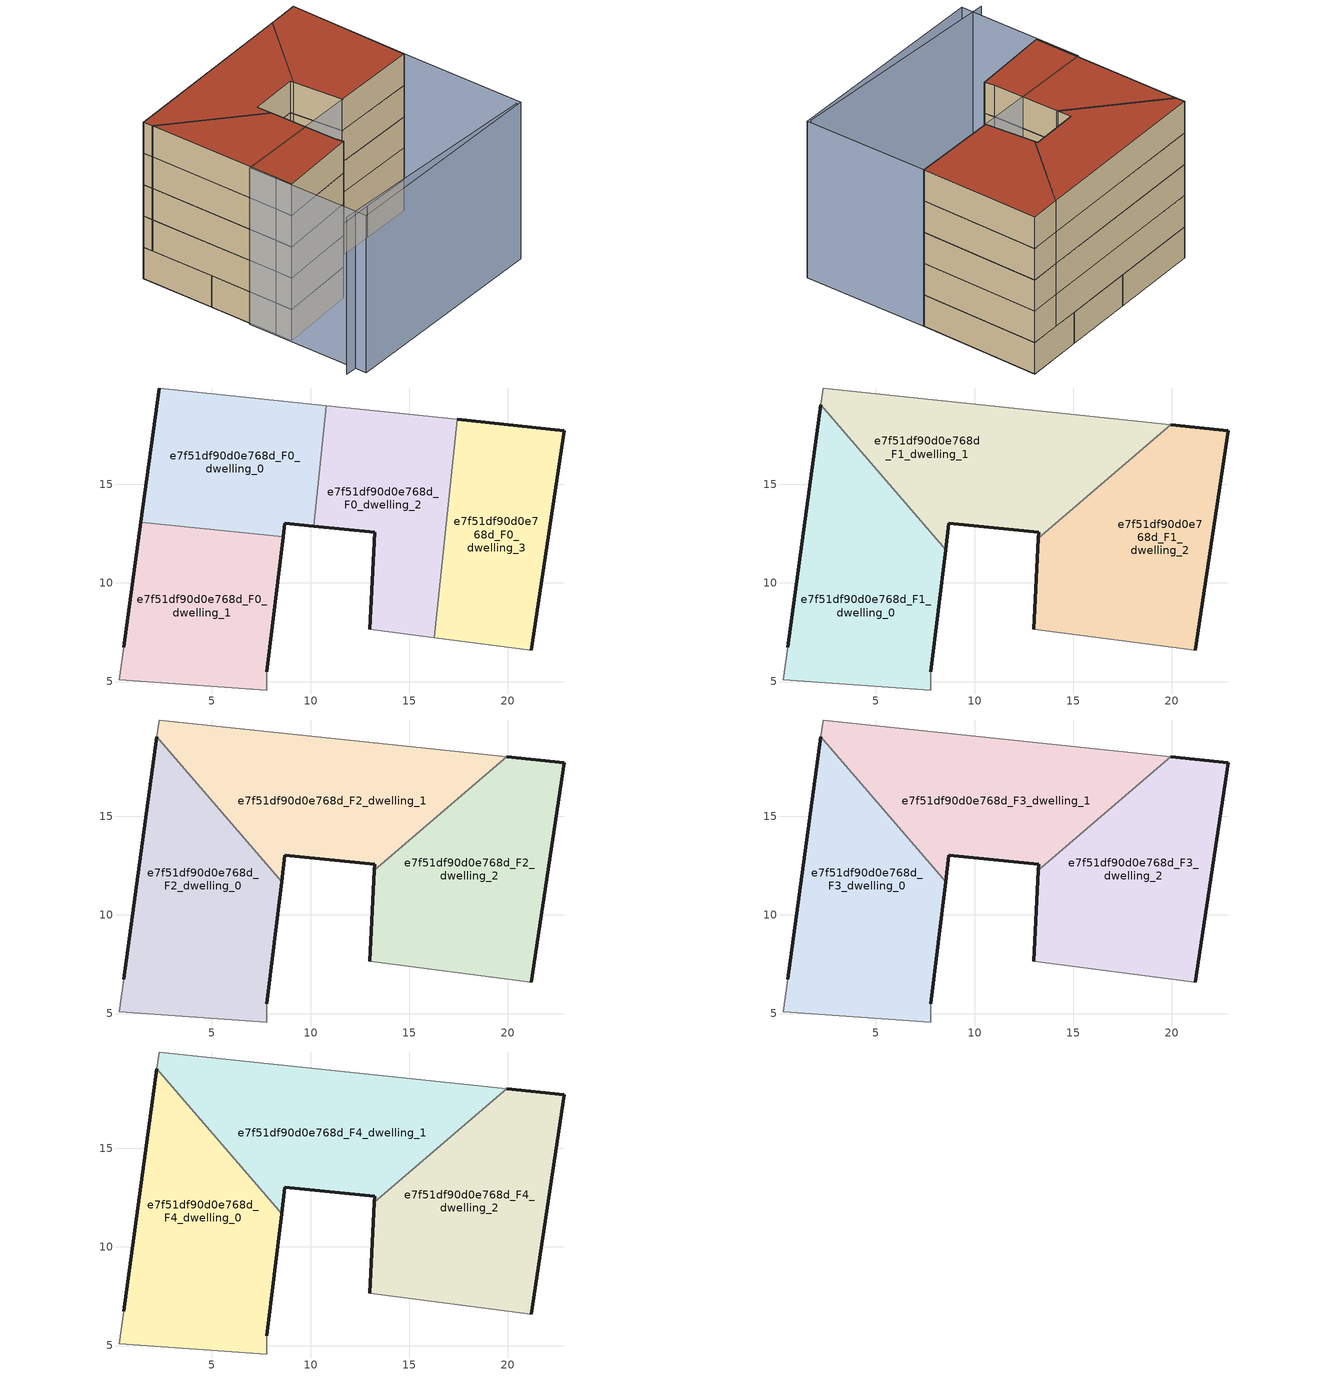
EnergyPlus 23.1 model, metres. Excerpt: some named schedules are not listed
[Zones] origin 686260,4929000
e7f51df90d0e768d_F0_dwelling_0
 floor ground (EU_floor_Construction): 10.15,12.88 10.8,18.98 2.33,19.87 1.41,13.08 8.62,12.33 8.7,13.02 z0
 wall outside (EU_wall_Construction): 10.15,12.88 8.7,13.02 8.62,12.33 / 1.41,13.08 2.33,19.87 z0:3
 wall to e7f51df90d0e768d_F0_dwelling_2 (EU_wall_Construction): 10.8,18.98 10.15,12.88 z0:3
 wall to e7f51df90d0e768d_F0_dwelling_1 (EU_wall_Construction): 8.62,12.33 1.41,13.08 z0:3
 wall adiabatic (EU_wall_Construction): 2.33,19.87 10.8,18.98 z0:3
e7f51df90d0e768d_F0_dwelling_1
 floor ground (EU_floor_Construction): 7.78,4.57 7.78,5.5 8.62,12.33 1.41,13.08 0.54,6.73 0.31,5.09 z0
 wall outside (EU_wall_Construction): 8.62,12.33 7.78,5.5 / 0.54,6.73 1.41,13.08 z0:3
 wall adiabatic (EU_wall_Construction): 7.78,5.5 7.78,4.57 0.31,5.09 0.54,6.73 z0:3
e7f51df90d0e768d_F0_dwelling_2
 floor ground (EU_floor_Construction): 16.28,7.22 17.44,18.28 10.8,18.98 10.15,12.88 13.25,12.56 13,7.64 z0
 wall outside (EU_wall_Construction): 13,7.64 13.25,12.56 10.15,12.88 z0:3
 wall to e7f51df90d0e768d_F0_dwelling_3 (EU_wall_Construction): 17.44,18.28 16.28,7.22 z0:3
 wall adiabatic (EU_wall_Construction): 16.28,7.22 13,7.64 / 10.8,18.98 17.44,18.28 z0:3
e7f51df90d0e768d_F0_dwelling_3
 floor ground (EU_floor_Construction): 21.17,6.59 22.85,17.71 17.44,18.28 16.28,7.22 z0
 wall outside (EU_wall_Construction): 17.44,18.28 22.85,17.71 21.17,6.59 z0:3
 wall adiabatic (EU_wall_Construction): 21.17,6.59 16.28,7.22 z0:3
e7f51df90d0e768d_F1_dwelling_0
 floor to e7f51df90d0e768d_F0_dwelling_1 (EU_floor_Construction): 7.78,4.57 7.78,5.5 8.54,11.67 7.91,12.4 1.41,13.08 0.54,6.73 0.31,5.09 z3
 floor to e7f51df90d0e768d_F0_dwelling_0 (EU_floor_Construction): 7.91,12.4 2.21,19.02 1.41,13.08 z3
 wall outside (EU_wall_Construction): 0.54,6.73 2.21,19.02 / 8.54,11.67 7.78,5.5 z3:6
 wall adiabatic (EU_wall_Construction): 7.78,5.5 7.78,4.57 0.31,5.09 0.54,6.73 z3:6
 wall to e7f51df90d0e768d_F1_dwelling_1 (EU_wall_Construction): 2.21,19.02 8.54,11.67 z3:6
e7f51df90d0e768d_F1_dwelling_1
 floor to e7f51df90d0e768d_F0_dwelling_0 (EU_floor_Construction): 10.15,12.88 10.8,18.98 2.33,19.87 2.21,19.02 7.91,12.4 8.62,12.33 8.7,13.02 z3
 floor to e7f51df90d0e768d_F0_dwelling_2 (EU_floor_Construction): 17.16,15.64 17.44,18.28 10.8,18.98 10.15,12.88 13.25,12.56 13.24,12.26 z3
 floor to e7f51df90d0e768d_F0_dwelling_1 (EU_floor_Construction): 8.54,11.67 8.62,12.33 7.91,12.4 z3
 floor to e7f51df90d0e768d_F0_dwelling_3 (EU_floor_Construction): 19.93,18.02 17.44,18.28 17.16,15.64 z3
 wall outside (EU_wall_Construction): 13.24,12.26 13.25,12.56 8.7,13.02 8.54,11.67 z3:6
 wall adiabatic (EU_wall_Construction): 2.21,19.02 2.33,19.87 19.93,18.02 z3:6
 wall to e7f51df90d0e768d_F1_dwelling_2 (EU_wall_Construction): 19.93,18.02 13.24,12.26 z3:6
e7f51df90d0e768d_F1_dwelling_2
 floor to e7f51df90d0e768d_F0_dwelling_3 (EU_floor_Construction): 21.17,6.59 22.85,17.71 19.93,18.02 17.16,15.64 16.28,7.22 z3
 floor to e7f51df90d0e768d_F0_dwelling_2 (EU_floor_Construction): 16.28,7.22 17.16,15.64 13.24,12.26 13,7.64 z3
 wall outside (EU_wall_Construction): 13,7.64 13.24,12.26 / 19.93,18.02 22.85,17.71 21.17,6.59 z3:6
 wall adiabatic (EU_wall_Construction): 21.17,6.59 13,7.64 z3:6
e7f51df90d0e768d_F2_dwelling_0
 floor to e7f51df90d0e768d_F1_dwelling_0 (EU_floor_Construction): 7.78,4.57 7.78,5.5 8.54,11.67 2.21,19.02 0.54,6.73 0.31,5.09 z6
 wall outside (EU_wall_Construction): 0.54,6.73 2.21,19.02 / 8.54,11.67 7.78,5.5 z6:9
 wall adiabatic (EU_wall_Construction): 7.78,5.5 7.78,4.57 0.31,5.09 0.54,6.73 z6:9
 wall to e7f51df90d0e768d_F2_dwelling_1 (EU_wall_Construction): 2.21,19.02 8.54,11.67 z6:9
e7f51df90d0e768d_F2_dwelling_1
 floor to e7f51df90d0e768d_F1_dwelling_1 (EU_floor_Construction): 19.93,18.02 2.33,19.87 2.21,19.02 8.54,11.67 8.7,13.02 13.25,12.56 13.24,12.26 z6
 wall outside (EU_wall_Construction): 13.24,12.26 13.25,12.56 8.7,13.02 8.54,11.67 z6:9
 wall adiabatic (EU_wall_Construction): 2.21,19.02 2.33,19.87 19.93,18.02 z6:9
 wall to e7f51df90d0e768d_F2_dwelling_2 (EU_wall_Construction): 19.93,18.02 13.24,12.26 z6:9
e7f51df90d0e768d_F2_dwelling_2
 floor to e7f51df90d0e768d_F1_dwelling_2 (EU_floor_Construction): 21.17,6.59 22.85,17.71 19.93,18.02 13.24,12.26 13,7.64 z6
 wall outside (EU_wall_Construction): 13,7.64 13.24,12.26 / 19.93,18.02 22.85,17.71 21.17,6.59 z6:9
 wall adiabatic (EU_wall_Construction): 21.17,6.59 13,7.64 z6:9
e7f51df90d0e768d_F3_dwelling_0
 floor to e7f51df90d0e768d_F2_dwelling_0 (EU_floor_Construction): 7.78,4.57 7.78,5.5 8.54,11.67 2.21,19.02 0.54,6.73 0.31,5.09 z9
 wall outside (EU_wall_Construction): 0.54,6.73 2.21,19.02 / 8.54,11.67 7.78,5.5 z9:12
 wall adiabatic (EU_wall_Construction): 7.78,5.5 7.78,4.57 0.31,5.09 0.54,6.73 z9:12
 wall to e7f51df90d0e768d_F3_dwelling_1 (EU_wall_Construction): 2.21,19.02 8.54,11.67 z9:12
e7f51df90d0e768d_F3_dwelling_1
 floor to e7f51df90d0e768d_F2_dwelling_1 (EU_floor_Construction): 19.93,18.02 2.33,19.87 2.21,19.02 8.54,11.67 8.7,13.02 13.25,12.56 13.24,12.26 z9
 wall outside (EU_wall_Construction): 13.24,12.26 13.25,12.56 8.7,13.02 8.54,11.67 z9:12
 wall adiabatic (EU_wall_Construction): 2.21,19.02 2.33,19.87 19.93,18.02 z9:12
 wall to e7f51df90d0e768d_F3_dwelling_2 (EU_wall_Construction): 19.93,18.02 13.24,12.26 z9:12
e7f51df90d0e768d_F3_dwelling_2
 floor to e7f51df90d0e768d_F2_dwelling_2 (EU_floor_Construction): 21.17,6.59 22.85,17.71 19.93,18.02 13.24,12.26 13,7.64 z9
 wall outside (EU_wall_Construction): 13,7.64 13.24,12.26 / 19.93,18.02 22.85,17.71 21.17,6.59 z9:12
 wall adiabatic (EU_wall_Construction): 21.17,6.59 13,7.64 z9:12
e7f51df90d0e768d_F4_dwelling_0
 floor to e7f51df90d0e768d_F3_dwelling_0 (EU_floor_Construction): 7.78,4.57 7.78,5.5 8.54,11.67 2.21,19.02 0.54,6.73 0.31,5.09 z12
 wall outside (EU_wall_Construction): 0.54,6.73 2.21,19.02 / 8.54,11.67 7.78,5.5 z12:15
 wall adiabatic (EU_wall_Construction): 7.78,5.5 7.78,4.57 0.31,5.09 0.54,6.73 z12:15
 wall to e7f51df90d0e768d_F4_dwelling_1 (EU_wall_Construction): 2.21,19.02 8.54,11.67 z12:15
 roof outside (EU_roof_Construction): 2.21,19.02 8.54,11.67 7.78,5.5 7.78,4.57 0.31,5.09 0.54,6.73 z15
e7f51df90d0e768d_F4_dwelling_1
 floor to e7f51df90d0e768d_F3_dwelling_1 (EU_floor_Construction): 19.93,18.02 2.33,19.87 2.21,19.02 8.54,11.67 8.7,13.02 13.25,12.56 13.24,12.26 z12
 wall outside (EU_wall_Construction): 13.24,12.26 13.25,12.56 8.7,13.02 8.54,11.67 z12:15
 wall adiabatic (EU_wall_Construction): 2.21,19.02 2.33,19.87 19.93,18.02 z12:15
 wall to e7f51df90d0e768d_F4_dwelling_2 (EU_wall_Construction): 19.93,18.02 13.24,12.26 z12:15
 roof outside (EU_roof_Construction): 19.93,18.02 13.24,12.26 13.25,12.56 8.7,13.02 8.54,11.67 2.21,19.02 2.33,19.87 z15
e7f51df90d0e768d_F4_dwelling_2
 floor to e7f51df90d0e768d_F3_dwelling_2 (EU_floor_Construction): 21.17,6.59 22.85,17.71 19.93,18.02 13.24,12.26 13,7.64 z12
 wall outside (EU_wall_Construction): 13,7.64 13.24,12.26 / 19.93,18.02 22.85,17.71 21.17,6.59 z12:15
 wall adiabatic (EU_wall_Construction): 21.17,6.59 13,7.64 z12:15
 roof outside (EU_roof_Construction): 22.85,17.71 21.17,6.59 13,7.64 13.24,12.26 19.93,18.02 z15
shading: -1.7,-1.06 19.35,-4.76 / 0.73,9.22 21.17,6.59 / 21.17,6.59 19.69,-4.93 / 19.69,-4.93 -0.75,-2.31 / -0.75,-2.31 0.73,9.22 z0:15
[Building]
EU S2 Campaign: North Axis=0; Terrain=City; Solar Distribution=FullExterior
[Site:Location]
Bologna: Latitude=44.5; Longitude=11.25; Time Zone=1; Elevation=37
[SizingPeriod:WeatherFileDays]
AnnualSizingPeriod: Begin Month=1; Begin Day of Month=1; End Month=12; End Day of Month=31; Day of Week for Start Day=Monday; Use Weather File Daylight Saving Period=No; Use Weather File Rain and Snow Indicators=No
[MATERIAL]
EU_InternalMass_Material: Roughness=MediumRough; Thickness=0.1; Conductivity=1; Density=1800; Specific Heat=900; Thermal Absorptance=0.9; Solar Absorptance=0.7; Visible Absorptance=0.7
[MATERIAL:NOMASS] Roughness=MediumRough; Thermal Absorptance=0.9; Solar Absorptance=0.7; Visible Absorptance=0.7
Name | Thermal Resistance
EU_wall_NoMass | 0.905828
EU_roof_NoMass | 0.37593
EU_floor_NoMass | 0.67114
[CONSTRUCTION]
EU_wall_Construction: EU_wall_NoMass
EU_roof_Construction: EU_roof_NoMass
EU_floor_Construction: EU_floor_NoMass
EU_InternalMass_Construction: EU_InternalMass_Material
[ZONE] Type=1; Multiplier=1; Ceiling Height=autocalculate; Floor Area=autocalculate; Part of Total Floor Area=Yes
Name | Volume
e7f51df90d0e768d_F0_dwelling_0 | 173.946
e7f51df90d0e768d_F1_dwelling_0; e7f51df90d0e768d_F2_dwelling_0; e7f51df90d0e768d_F3_dwelling_0; e7f51df90d0e768d_F4_dwelling_0 | 231.906
e7f51df90d0e768d_F0_dwelling_1 | 173.931
e7f51df90d0e768d_F1_dwelling_1; e7f51df90d0e768d_F2_dwelling_1; e7f51df90d0e768d_F3_dwelling_1; e7f51df90d0e768d_F4_dwelling_1 | 231.899
e7f51df90d0e768d_F0_dwelling_2 | 173.927
e7f51df90d0e768d_F1_dwelling_2; e7f51df90d0e768d_F2_dwelling_2; e7f51df90d0e768d_F3_dwelling_2; e7f51df90d0e768d_F4_dwelling_2 | 231.896
e7f51df90d0e768d_F0_dwelling_3 | 173.93
[INTERNALMASS] Construction=EU_InternalMass_Construction
Name | Zone or ZoneList | Surface Area
e7f51df90d0e768d_F0_dwelling_0_EU_InternalMass | e7f51df90d0e768d_F0_dwelling_0 | 57.9824
e7f51df90d0e768d_F0_dwelling_1_EU_InternalMass | e7f51df90d0e768d_F0_dwelling_1 | 57.9776
e7f51df90d0e768d_F0_dwelling_2_EU_InternalMass | e7f51df90d0e768d_F0_dwelling_2 | 57.9758
e7f51df90d0e768d_F0_dwelling_3_EU_InternalMass | e7f51df90d0e768d_F0_dwelling_3 | 57.9764
e7f51df90d0e768d_F1_dwelling_0_EU_InternalMass | e7f51df90d0e768d_F1_dwelling_0 | 77.3024
e7f51df90d0e768d_F1_dwelling_1_EU_InternalMass | e7f51df90d0e768d_F1_dwelling_1 | 77.3005
e7f51df90d0e768d_F1_dwelling_2_EU_InternalMass | e7f51df90d0e768d_F1_dwelling_2 | 77.2994
e7f51df90d0e768d_F2_dwelling_0_EU_InternalMass | e7f51df90d0e768d_F2_dwelling_0 | 77.3024
e7f51df90d0e768d_F2_dwelling_1_EU_InternalMass | e7f51df90d0e768d_F2_dwelling_1 | 77.3005
e7f51df90d0e768d_F2_dwelling_2_EU_InternalMass | e7f51df90d0e768d_F2_dwelling_2 | 77.2994
e7f51df90d0e768d_F3_dwelling_0_EU_InternalMass | e7f51df90d0e768d_F3_dwelling_0 | 77.3024
e7f51df90d0e768d_F3_dwelling_1_EU_InternalMass | e7f51df90d0e768d_F3_dwelling_1 | 77.3005
e7f51df90d0e768d_F3_dwelling_2_EU_InternalMass | e7f51df90d0e768d_F3_dwelling_2 | 77.2994
e7f51df90d0e768d_F4_dwelling_0_EU_InternalMass | e7f51df90d0e768d_F4_dwelling_0 | 77.3024
e7f51df90d0e768d_F4_dwelling_1_EU_InternalMass | e7f51df90d0e768d_F4_dwelling_1 | 77.3005
e7f51df90d0e768d_F4_dwelling_2_EU_InternalMass | e7f51df90d0e768d_F4_dwelling_2 | 77.2994
[OTHEREQUIPMENT] Fuel Type=Electricity; Design Level Calculation Method=Watts/Area; Power per Zone Floor Area=1; Fraction Latent=0; Fraction Radiant=0; Fraction Lost=0; Carbon Dioxide Generation Rate=0; EndUse Subcategory=EU_Step8_InternalGains
Name | Zone or ZoneList or Space or SpaceList | Schedule
EU_Step8_InternalGain_e7f51df90d0e768d_F0_dwelling_0_f000 | e7f51df90d0e768d_F0_dwelling_0 | EU_Step8_GainSchedule_e7f51df90d0e768d_F0_dwelling_0_f000
EU_Step8_InternalGain_e7f51df90d0e768d_F0_dwelling_1_f000 | e7f51df90d0e768d_F0_dwelling_1 | EU_Step8_GainSchedule_e7f51df90d0e768d_F0_dwelling_1_f000
EU_Step8_InternalGain_e7f51df90d0e768d_F0_dwelling_2_f000 | e7f51df90d0e768d_F0_dwelling_2 | EU_Step8_GainSchedule_e7f51df90d0e768d_F0_dwelling_2_f000
EU_Step8_InternalGain_e7f51df90d0e768d_F0_dwelling_3_f000 | e7f51df90d0e768d_F0_dwelling_3 | EU_Step8_GainSchedule_e7f51df90d0e768d_F0_dwelling_3_f000
EU_Step8_InternalGain_e7f51df90d0e768d_F1_dwelling_0_f000 | e7f51df90d0e768d_F1_dwelling_0 | EU_Step8_GainSchedule_e7f51df90d0e768d_F1_dwelling_0_f000
EU_Step8_InternalGain_e7f51df90d0e768d_F1_dwelling_1_f000 | e7f51df90d0e768d_F1_dwelling_1 | EU_Step8_GainSchedule_e7f51df90d0e768d_F1_dwelling_1_f000
EU_Step8_InternalGain_e7f51df90d0e768d_F1_dwelling_2_f000 | e7f51df90d0e768d_F1_dwelling_2 | EU_Step8_GainSchedule_e7f51df90d0e768d_F1_dwelling_2_f000
EU_Step8_InternalGain_e7f51df90d0e768d_F2_dwelling_0_f000 | e7f51df90d0e768d_F2_dwelling_0 | EU_Step8_GainSchedule_e7f51df90d0e768d_F2_dwelling_0_f000
EU_Step8_InternalGain_e7f51df90d0e768d_F2_dwelling_1_f000 | e7f51df90d0e768d_F2_dwelling_1 | EU_Step8_GainSchedule_e7f51df90d0e768d_F2_dwelling_1_f000
EU_Step8_InternalGain_e7f51df90d0e768d_F2_dwelling_2_f000 | e7f51df90d0e768d_F2_dwelling_2 | EU_Step8_GainSchedule_e7f51df90d0e768d_F2_dwelling_2_f000
EU_Step8_InternalGain_e7f51df90d0e768d_F3_dwelling_0_f000 | e7f51df90d0e768d_F3_dwelling_0 | EU_Step8_GainSchedule_e7f51df90d0e768d_F3_dwelling_0_f000
EU_Step8_InternalGain_e7f51df90d0e768d_F3_dwelling_1_f000 | e7f51df90d0e768d_F3_dwelling_1 | EU_Step8_GainSchedule_e7f51df90d0e768d_F3_dwelling_1_f000
EU_Step8_InternalGain_e7f51df90d0e768d_F3_dwelling_2_f000 | e7f51df90d0e768d_F3_dwelling_2 | EU_Step8_GainSchedule_e7f51df90d0e768d_F3_dwelling_2_f000
EU_Step8_InternalGain_e7f51df90d0e768d_F4_dwelling_0_f000 | e7f51df90d0e768d_F4_dwelling_0 | EU_Step8_GainSchedule_e7f51df90d0e768d_F4_dwelling_0_f000
EU_Step8_InternalGain_e7f51df90d0e768d_F4_dwelling_1_f000 | e7f51df90d0e768d_F4_dwelling_1 | EU_Step8_GainSchedule_e7f51df90d0e768d_F4_dwelling_1_f000
EU_Step8_InternalGain_e7f51df90d0e768d_F4_dwelling_2_f000 | e7f51df90d0e768d_F4_dwelling_2 | EU_Step8_GainSchedule_e7f51df90d0e768d_F4_dwelling_2_f000
[ZONEVENTILATION:DESIGNFLOWRATE] Schedule=EU_AlwaysOn; Design Flow Rate Calculation Method=AirChanges/Hour; Air Changes per Hour=0.73129; Ventilation Type=Natural; Fan Pressure Rise=0; Fan Total Efficiency=1; Constant Term Coefficient=1; Temperature Term Coefficient=0; Velocity Term Coefficient=0; Velocity Squared Term Coefficient=0; Minimum Indoor Temperature=-100; Maximum Indoor Temperature=100; Delta Temperature=-100; Minimum Outdoor Temperature=-100; Maximum Outdoor Temperature=100; Maximum Wind Speed=40
Name | Zone or ZoneList or Space or SpaceList
EU_ConstantAir_e7f51df90d0e768d_F0_dwelling_0 | e7f51df90d0e768d_F0_dwelling_0
EU_ConstantAir_e7f51df90d0e768d_F0_dwelling_1 | e7f51df90d0e768d_F0_dwelling_1
EU_ConstantAir_e7f51df90d0e768d_F0_dwelling_2 | e7f51df90d0e768d_F0_dwelling_2
EU_ConstantAir_e7f51df90d0e768d_F0_dwelling_3 | e7f51df90d0e768d_F0_dwelling_3
EU_ConstantAir_e7f51df90d0e768d_F1_dwelling_0 | e7f51df90d0e768d_F1_dwelling_0
EU_ConstantAir_e7f51df90d0e768d_F1_dwelling_1 | e7f51df90d0e768d_F1_dwelling_1
EU_ConstantAir_e7f51df90d0e768d_F1_dwelling_2 | e7f51df90d0e768d_F1_dwelling_2
EU_ConstantAir_e7f51df90d0e768d_F2_dwelling_0 | e7f51df90d0e768d_F2_dwelling_0
EU_ConstantAir_e7f51df90d0e768d_F2_dwelling_1 | e7f51df90d0e768d_F2_dwelling_1
EU_ConstantAir_e7f51df90d0e768d_F2_dwelling_2 | e7f51df90d0e768d_F2_dwelling_2
EU_ConstantAir_e7f51df90d0e768d_F3_dwelling_0 | e7f51df90d0e768d_F3_dwelling_0
EU_ConstantAir_e7f51df90d0e768d_F3_dwelling_1 | e7f51df90d0e768d_F3_dwelling_1
EU_ConstantAir_e7f51df90d0e768d_F3_dwelling_2 | e7f51df90d0e768d_F3_dwelling_2
EU_ConstantAir_e7f51df90d0e768d_F4_dwelling_0 | e7f51df90d0e768d_F4_dwelling_0
EU_ConstantAir_e7f51df90d0e768d_F4_dwelling_1 | e7f51df90d0e768d_F4_dwelling_1
EU_ConstantAir_e7f51df90d0e768d_F4_dwelling_2 | e7f51df90d0e768d_F4_dwelling_2
[HVACTEMPLATE:THERMOSTAT] Constant Heating Setpoint=20; Constant Cooling Setpoint=50
EU_HeatOnly_e7f51df90d0e768d_F0_dwelling_0; EU_HeatOnly_e7f51df90d0e768d_F0_dwelling_1; EU_HeatOnly_e7f51df90d0e768d_F0_dwelling_2; EU_HeatOnly_e7f51df90d0e768d_F0_dwelling_3; EU_HeatOnly_e7f51df90d0e768d_F1_dwelling_0; EU_HeatOnly_e7f51df90d0e768d_F1_dwelling_1; EU_HeatOnly_e7f51df90d0e768d_F1_dwelling_2; EU_HeatOnly_e7f51df90d0e768d_F2_dwelling_0; EU_HeatOnly_e7f51df90d0e768d_F2_dwelling_1; EU_HeatOnly_e7f51df90d0e768d_F2_dwelling_2; EU_HeatOnly_e7f51df90d0e768d_F3_dwelling_0; EU_HeatOnly_e7f51df90d0e768d_F3_dwelling_1; EU_HeatOnly_e7f51df90d0e768d_F3_dwelling_2; EU_HeatOnly_e7f51df90d0e768d_F4_dwelling_0; EU_HeatOnly_e7f51df90d0e768d_F4_dwelling_1; EU_HeatOnly_e7f51df90d0e768d_F4_dwelling_2
